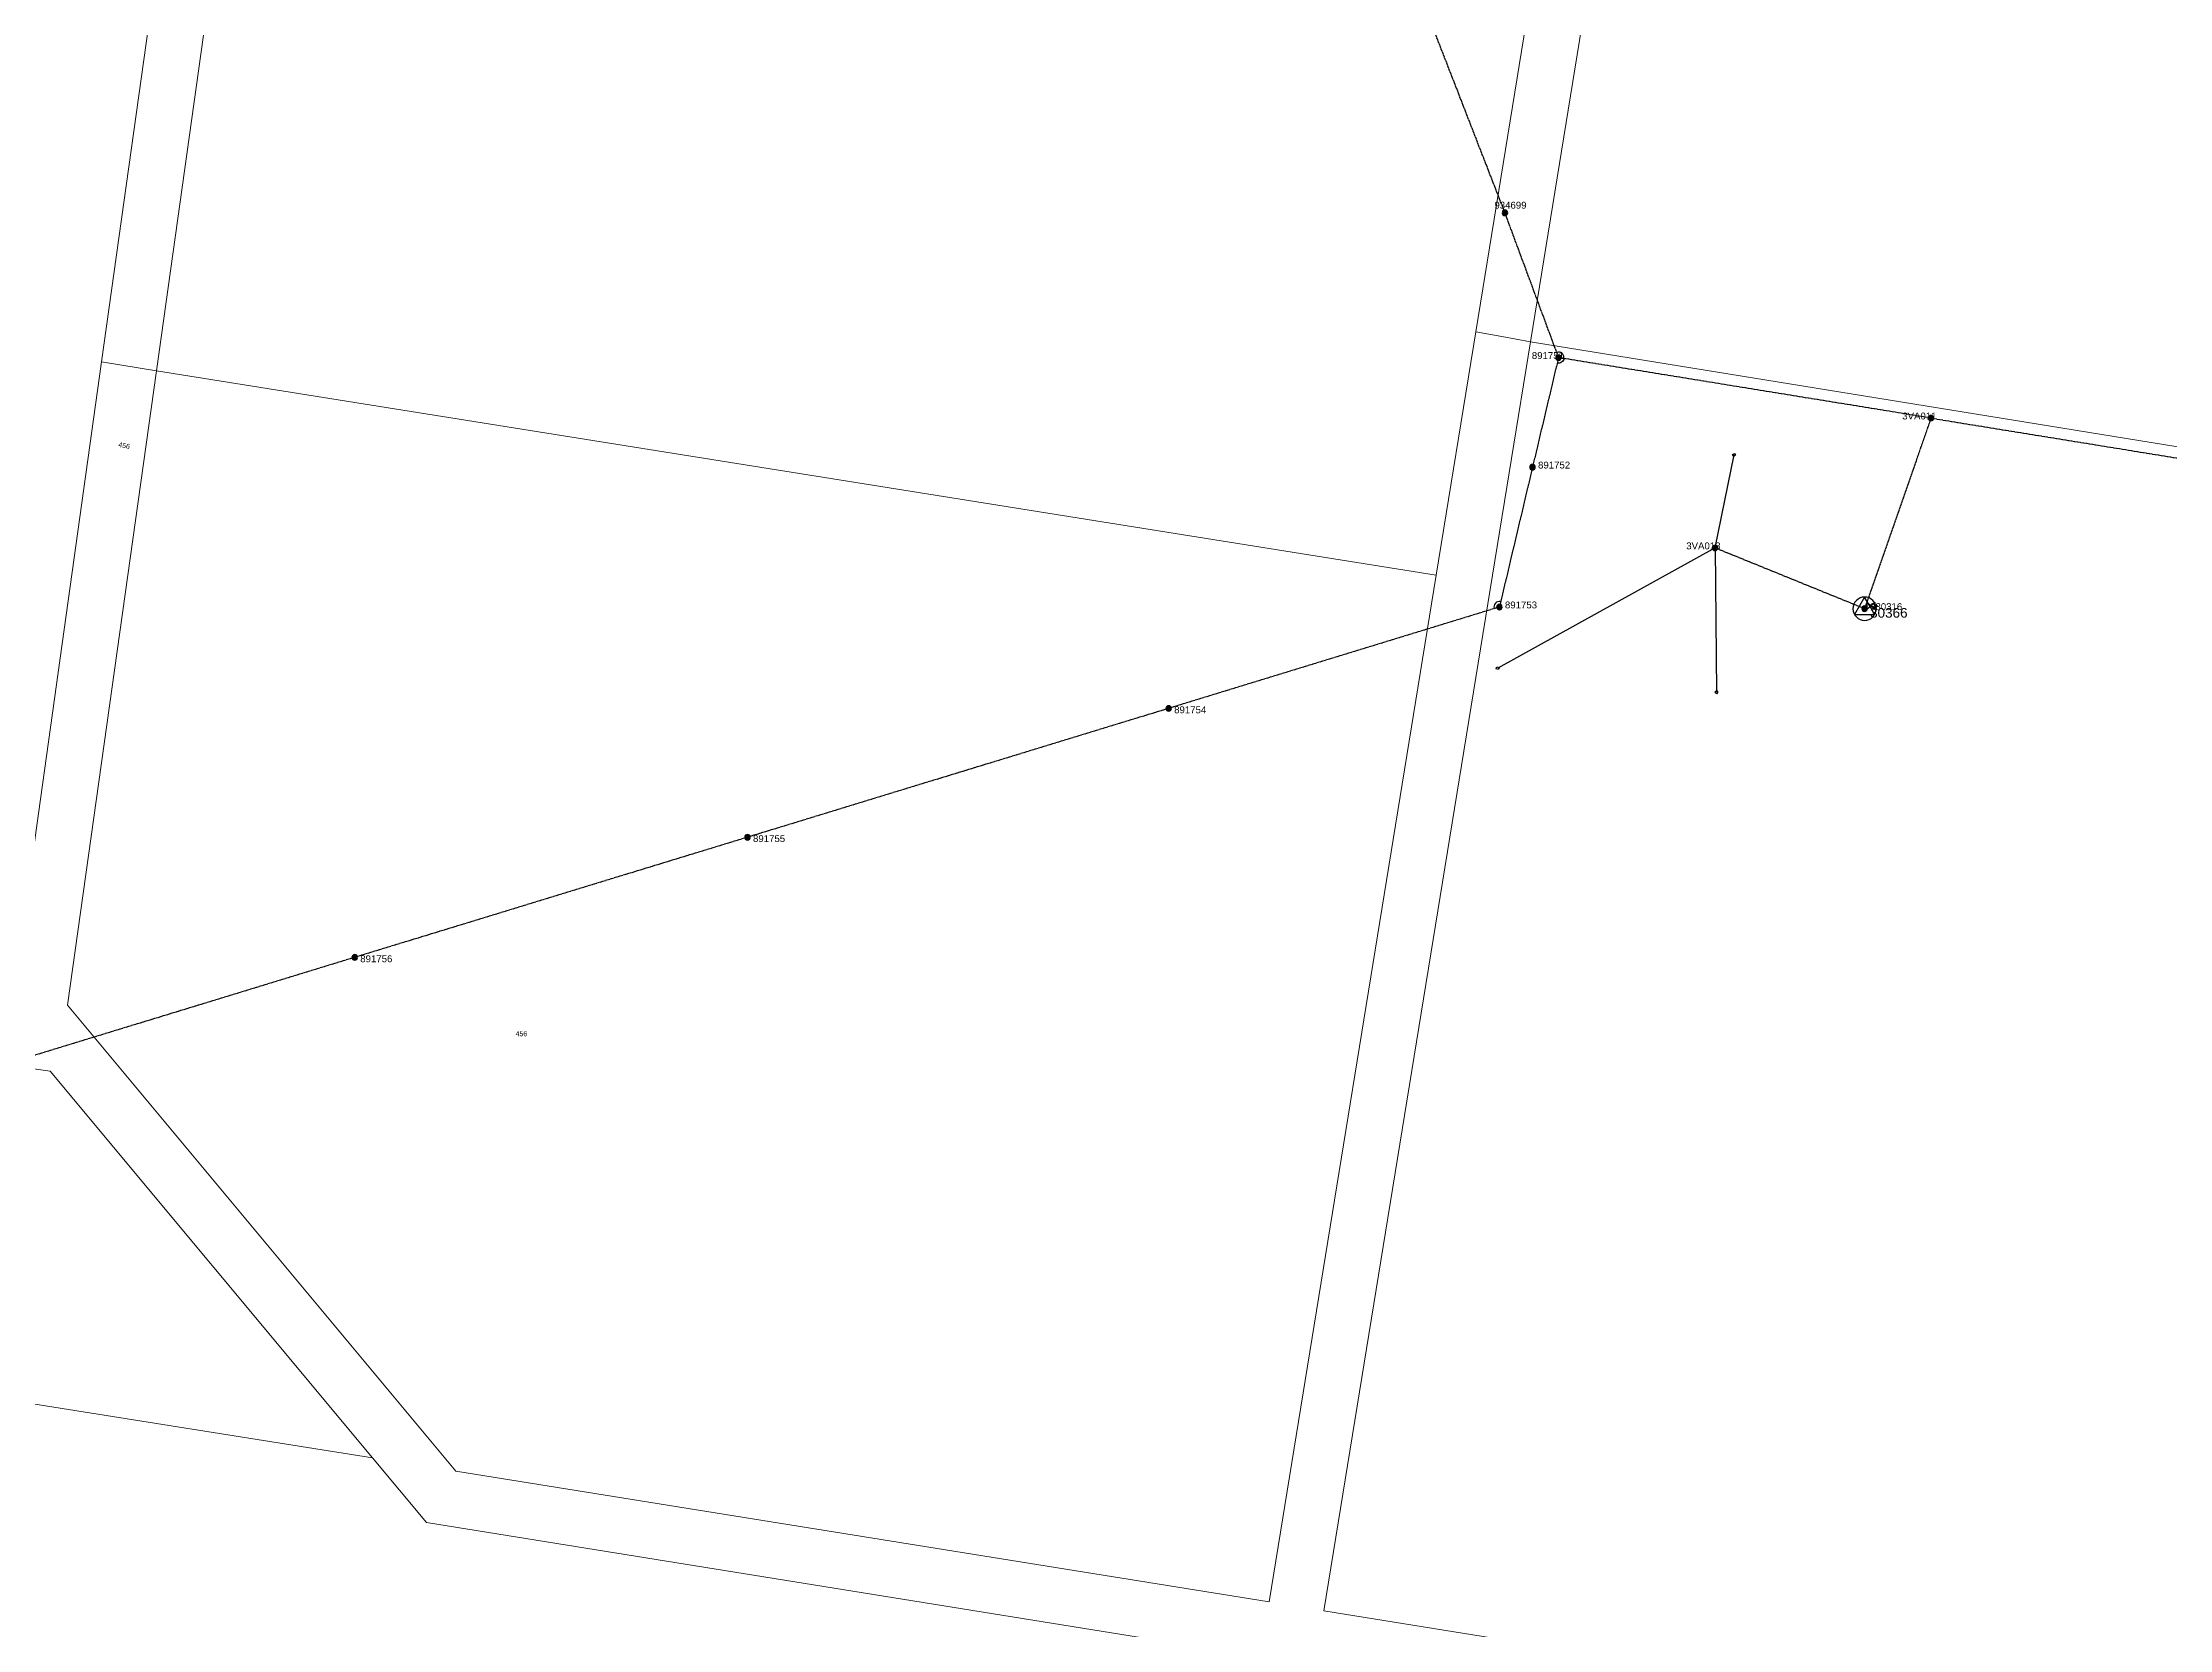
# Model space of a CAD drawing. Header units: metres. Extents: x 231386 to 238683, y 6156973 to 6161532.
# Drawn here: x 233105 to 233876, y 6158077 to 6158652 of the extents above; entities that cross this region are included whole.
import ezdxf
from ezdxf.enums import TextEntityAlignment as Align

# ---------------------------------------------------------------- set-up
doc = ezdxf.new("R2010")
doc.units = ezdxf.units.M
doc.linetypes.add('Cable Exist OH', pattern=[1, 1, 0])
doc.layers.get('0').update_dxf_attribs({"color": 6})
doc.layers.add('Cadastre Land Parcels_SP_EXT', color=8, linetype='Continuous', lineweight=5)
doc.layers.add('Cadastre Roads_SP_EXT', color=8, linetype='Continuous', lineweight=5)
for name, color, linetype in [('Equip_LV_EXT', 7, 'Continuous'), ('Mains_HV_EXT', 7, 'Continuous'), ('Mains_LV_EXT', 7, 'Continuous'), ('Services_SP_EXT', 7, 'Continuous'), ('Sub_SP_TR_HV_LV_EXT', 7, 'Continuous'), ('SupportsOH_SP_TR_HV_LV_SL_EXT', 7, 'Continuous')]:
    doc.layers.add(name, color=color, linetype=linetype)
doc.styles.add('POLE_LABEL', font='arial.ttf')
doc.styles.get("Standard").update_dxf_attribs({"font": 'arial.ttf'})

# ---------------------------------------------------------------- blocks, each defined once
blk = doc.blocks.new('SUB_POLE_EXT')
blk.add_wipeout([(0, 4.22), (0.42, 4.2), (0.83, 4.14), (1.21, 4.05), (1.62, 3.9), (1.99, 3.72), (2.35, 3.51), (2.68, 3.26), (2.99, 2.99), (3.28, 2.66), (3.52, 2.34), (3.76, 1.92), (3.9, 1.62), (4.04, 1.23), (4.18, 0.63), (4.22, 0), (4.18, -0.61), (4.06, -1.15), (3.9, -1.62), (3.58, -2.24), (3.22, -2.73), (2.97, -3.01), (2.68, -3.26), (2.36, -3.5), (2, -3.72), (1.64, -3.89), (1.25, -4.03), (0.82, -4.14), (0.42, -4.2), (0, -4.22), (-0.41, -4.2), (-0.8, -4.15), (-1.21, -4.05), (-1.62, -3.9), (-1.99, -3.73), (-2.35, -3.51), (-2.68, -3.26), (-2.96, -3.02), (-3.23, -2.72), (-3.51, -2.35), (-3.71, -2.01), (-3.91, -1.6), (-4.05, -1.21), (-4.16, -0.76), (-4.22, -0.14), (-4.21, 0.39), (-4.14, 0.83), (-4.03, 1.27), (-3.9, 1.63), (-3.71, 2.02), (-3.5, 2.37), (-3.28, 2.67), (-2.99, 2.99), (-2.68, 3.27), (-2.33, 3.52), (-1.98, 3.73), (-1.63, 3.9), (-1.2, 4.05), (-0.78, 4.15), (-0.4, 4.21)])
blk.add_line((2.16, 0.48), (2.16, 0.48, 0))
blk.add_lwpolyline([(-4.22, 0, 1), (4.22, 0, 1)], format="xyb", close=True)
blk.add_lwpolyline([(2.14, 0.52), (0, 4.22), (-3.66, -2.11), (3.66, -2.11)], close=True)
for tag, height, flags, p in [('STREET_CODE', 0.2, 9, (1.5, 0)), ('ASSET_NUM', 3.5, 8, (2, 2)), ('CONSTRUCTED_VOLTAGE', 0.2, 9, (1.5, -0.2)), ('OPERATING_VOLTAGE', 0.2, 9, (1.5, -0.6)), ('OPERATED_BY', 0.2, 9, (1.5, -0.8)), ('ORIENTATION', 0.2, 9, (1.5, -1.2)), ('OWNED_BY', 0.2, 9, (1.5, -1.4)), ('SECONDARY_VOLTAGE', 0.2, 9, (1.5, -1.6)), ('STATE', 0.2, 9, (1.5, -1.8)), ('SUBSTATION_TYPE', 0.2, 9, (1.5, -2)), ('STREETNAME', 0.2, 9, (1.5, -2.8)), ('SUBURB', 0.2, 9, (1.5, -3)), ('Z', 0.2, 1, (1.5, -3.4)), ('NO_PHASES', 0.2, 9, (1.5, -0.4)), ('MAINTAINED_BY', 0.2, 9, (1.5, -1)), ('USAGE', 0.2, 9, (1.5, -2.2)), ('LEGEND', 0.2, 9, (1.5, -2.4)), ('LOCATION', 0.2, 9, (1.5, -2.6)), ('NOTES', 0.2, 9, (1.5, -3.2))]:
    blk.add_attdef(tag, text='', height=height, dxfattribs=dict(flags=flags)).set_placement(p, align=Align.MIDDLE_LEFT)
blk = doc.blocks.new('LV_OH_LINKS_DISTFUSE_EXT')
for p, q in [((0, 0), (0.96, 0)), ((3.84, 0), (4.8, 0))]:
    blk.add_line(p, q)
blk.add_lwpolyline([(3.84, -1.2), (3.84, 1.2), (0.96, -1.2), (0.96, 1.2)], close=True)
at = {"flags": 9}
for tag, p in [('ACTUAL_STATUS', (0, 0)), ('CONSTRUCTED_VOLTAGE', (0, -0.2)), ('OPERATING_VOLTAGE', (0, -0.6)), ('ORIENTATION', (0, -0.8)), ('OWNED_BY', (0, -1)), ('STATE', (0, -1.2)), ('SWITCH_TYPE', (0, -1.4)), ('NO_PHASES', (0, -0.4)), ('USAGE', (0, -1.6)), ('NOTES', (0, -1.8))]:
    blk.add_attdef(tag, text='', height=0.2, dxfattribs=at).set_placement(p, align=Align.MIDDLE_LEFT)
at = {"flags": 1}
blk.add_attdef('Z', (0, 0), '', height=0.2, dxfattribs=at)
blk = doc.blocks.new('CCP_EXT')
blk.add_wipeout([(0, 0.57), (0.57, 0), (0, -0.57), (-0.57, 0)])
blk.add_lwpolyline([(-0.57, 0), (0, 0.57), (0.57, 0), (0, -0.57), (-0.57, 0)])
at = {"flags": 1}
blk.add_attdef('Z', (0, 0), '', height=0.2, dxfattribs=at)
at = {"flags": 9}
for tag, p in [('CCP_TYPE', (0, 0)), ('CONSTRUCTED_VOLTAGE', (0, -0.2)), ('OPERATING_VOLTAGE', (0, -0.6)), ('ORIENTATION', (0, -0.8)), ('OWNED_BY', (0, -1)), ('STATE', (0, -1.8)), ('NO_PHASES', (0, -0.4)), ('USAGE', (0, -1.2)), ('LEGEND', (0, -1.4)), ('LIFE_SUPPORT', (0, -1.6)), ('NOTES', (0, -2))]:
    blk.add_attdef(tag, text='', height=0.2, dxfattribs=at).set_placement(p, align=Align.MIDDLE_LEFT)
blk = doc.blocks.new('POLE_EXT')
blk.add_hatch(color=256).paths.add_polyline_path([(-1, 0, 1), (1, 0, 1)])
blk.add_lwpolyline([(-1, 0, 1), (1, 0, 1)], format="xyb", close=True)
for tag, height, flags, p in [('pNumber', 2.5, 8, (-17.84, 2.07)), ('OWNED_BY', 0.2, 9, (1.35, -0.4)), ('SPECIAL_USE', 0.2, 9, (1.35, -0.8)), ('STATE', 0.2, 9, (1.35, -1)), ('cLV', 0.2, 9, (1.35, -1.4)), ('hDepth', 0.2, 9, (1.35, -1.6)), ('hDia', 0.2, 9, (1.35, -1.8)), ('cHV', 0.2, 9, (1.35, -2)), ('cLinedev', 0.2, 9, (1.35, -3.4)), ('pExisting', 0.2, 9, (1.35, -3.8)), ('pFooting', 0.2, 9, (1.35, -4.4)), ('pNew', 0.2, 9, (1.35, -4.6)), ('pRelocate', 0.2, 9, (1.35, -5)), ('pRemove', 0.2, 9, (1.35, -5.2)), ('pReplace', 0.2, 9, (1.35, -5.4)), ('pStay', 0.2, 9, (1.35, -5.6)), ('pType', 0.2, 9, (1.35, -5.8)), ('cspan', 0.2, 9, (1.35, -6)), ('STREETNAME', 0.2, 9, (1.35, -6.2)), ('SUBURB', 0.2, 9, (1.35, -6.4)), ('OPERATED_BY', 0.2, 9, (1.36, -7.01)), ('PARENT', 0.2, 9, (1.35, -0.6)), ('USAGE', 0.2, 9, (1.35, -1.2)), ('LBRACKET', 0.2, 9, (1.35, -2.2)), ('LExisting', 0.2, 9, (1.35, -2.4)), ('LANTNUMBER', 0.2, 9, (1.35, -2.6)), ('LOther', 0.2, 9, (1.35, -2.8)), ('LRemove', 0.2, 9, (1.35, -3)), ('LEGEND', 0.2, 9, (1.35, -3.2)), ('LOCATION', 0.2, 9, (1.35, -3.6)), ('PFNUMBER', 0.2, 9, (1.35, -4)), ('NEWPFNUMBER', 0.2, 9, (1.35, -4.2)), ('NOTES', 0.2, 9, (1.35, -6.6)), ('MAINTAINED_BY', 0.2, 9, (1.36, -6.81))]:
    blk.add_attdef(tag, text='', height=height, dxfattribs=dict(flags=flags)).set_placement(p, align=Align.MIDDLE_LEFT)
at = {"style": 'POLE_LABEL'}
for tag, height, flags, p in [('STRUCTURE_PLANT_NUMBER', 0.2, 9, (1.35, 0.03)), ('ASSET_NUM', 2.5, 8, (2, 2)), ('STREET_CODE', 0.2, 9, (1.35, -0.2))]:
    blk.add_attdef(tag, text='', height=height, dxfattribs=dict(at, flags=flags)).set_placement(p, align=Align.MIDDLE_LEFT)
at = {"flags": 1}
blk.add_attdef('Z', (1.35, -7.33), '', height=0.2, dxfattribs=at)

msp = doc.modelspace()

# ---------------------------------------------------------------- linework, layer by layer
at = {"layer": 'Cadastre Land Parcels_SP_EXT', "linetype": 'Continuous'}
for points in [[(233242.45, 6159092.57), (232439.02, 6159208.74), (232348.24, 6158557.1), (232210.82, 6158573.31), (232189.15, 6158425.79), (232842.99, 6158335.73), (233093.19, 6158301.34), (233126.06, 6158536.11), (233143.21, 6158658.56), (233162.28, 6158794.78), (233185.09, 6158957.22), (233223.42, 6158951.34), (233242.45, 6159092.57)], [(233702.27, 6159026.14), (233445.37, 6159063.24), (233401.16, 6158765.17), (233182.26, 6158792.25), (233162.97, 6158654.63), (233145.92, 6158532.93), (233609.98, 6158458.76), (233624.34, 6158547.03), (233702.27, 6159026.14)], [(233609.98, 6158458.76), (233145.92, 6158532.93), (233113.69, 6158302.94), (233254.51, 6158134.02), (233549.38, 6158086.59), (233609.98, 6158458.76)], [(233107.42, 6158278.99), (233090.47, 6158281.39), (232844.23, 6158315.22), (232851.57, 6158198.07), (233224.29, 6158138.81), (233107.42, 6158278.99)], [(233421.96, 6157269.91), (233516.97, 6157878.8), (233524.39, 6157926.42), (233546.29, 6158066.63), (233251.33, 6158114.17), (233243.86, 6158115.39), (233224.29, 6158138.81), (232851.57, 6158198.07), (232855.16, 6158140.77), (232754.59, 6157838.73), (232734.77, 6157779.08), (232726.17, 6157753.07), (232723.97, 6157730.8), (232703.19, 6157517.78), (232783.18, 6157457.26), (232825.04, 6157332.56), (232841.98, 6157329.95), (233417.57, 6157241.14), (233421.96, 6157269.91)]]:
    msp.add_lwpolyline(points, close=True, dxfattribs=at)
msp.add_lwpolyline([(233090.47, 6158281.39), (233107.42, 6158278.99), (233224.29, 6158138.81), (233243.86, 6158115.39), (233251.33, 6158114.17), (233546.29, 6158066.63)], dxfattribs=at)
at = {"layer": 'Cadastre Roads_SP_EXT', "linetype": 'Continuous'}
for points in [[(233262.35, 6159089.7), (233252.65, 6159091.1), (233242.45, 6159092.57), (233223.42, 6158951.34), (233185.09, 6158957.22), (233162.28, 6158794.78), (233143.21, 6158658.56), (233126.06, 6158536.11), (233145.92, 6158532.93), (233162.97, 6158654.63), (233182.26, 6158792.25), (233202.18, 6158934.29), (233240.6, 6158928.4), (233262.35, 6159089.7)], [(233710.25, 6158949.98), (233722.17, 6159023.28), (233711.37, 6159024.83), (233702.27, 6159026.14), (233624.34, 6158547.03), (233633.78, 6158545.28), (233644.13, 6158543.35), (233710.25, 6158949.98)]]:
    msp.add_lwpolyline(points, close=True, dxfattribs=at)
at = {"layer": 'Mains_HV_EXT', "linetype": 'Cable Exist OH'}
for points in [[(233654.3, 6158537.86), (233634.9, 6158590.17), (233585.88, 6158716.23), (233529.98, 6158880.31), (233460.74, 6159083.54), (233386.37, 6159289.1), (233298.5, 6159531.55)], [(233654.29, 6158537.62), (233644.9, 6158498), (233632.89, 6158447.26)], [(233789.38, 6158515.76), (233654.3, 6158537.67)], [(233789.38, 6158515.76), (234135.58, 6158459.63)]]:
    msp.add_lwpolyline(points, dxfattribs=at)
at = {"layer": 'Mains_HV_EXT', "linetype": 'Continuous'}
for points in [[(233656.28, 6158537.56, 0.532129), (233653.76, 6158539.57)], [(233656.28, 6158537.46, -0.462524), (233653.81, 6158535.68)], [(233633.33, 6158449.21, 0.567933), (233630.96, 6158446.72)]]:
    msp.add_lwpolyline(points, format="xyb", dxfattribs=at)

# ---------------------------------------------------------------- block references
at = {"layer": 'Sub_SP_TR_HV_LV_EXT'}
ref = msp.add_blockref('SUB_POLE_EXT', (233765.3, 6158446.65), dxfattribs=at)
ref.add_attrib('ASSET_NUM', '30366', dxfattribs={"layer": '0', "height": 3.5}).set_placement((233767.3, 6158446.9), align=Align.TOP_LEFT)
at = {"layer": 'SupportsOH_SP_TR_HV_LV_SL_EXT'}
ref = msp.add_blockref('POLE_EXT', (233634.9, 6158590.17), dxfattribs=at)
ref.add_attrib('ASSET_NUM', '934699', dxfattribs={"layer": '0', "height": 2.5, "style": 'POLE_LABEL'}).set_placement((233636.9, 6158590.92), align=Align.BOTTOM_CENTER)
ref = msp.add_blockref('POLE_EXT', (233654.3, 6158537.67), dxfattribs=at)
ref.add_attrib('ASSET_NUM', '891751', dxfattribs={"layer": '0', "height": 2.5, "style": 'POLE_LABEL'}).set_placement((233656.3, 6158538.42), align=Align.MIDDLE_RIGHT)
ref = msp.add_blockref('POLE_EXT', (233789.38, 6158515.76), dxfattribs=at)
ref.add_attrib('ASSET_NUM', '3VA011', dxfattribs={"layer": '0', "height": 2.5, "style": 'POLE_LABEL'}).set_placement((233791.38, 6158516.51), align=Align.MIDDLE_RIGHT)
ref = msp.add_blockref('POLE_EXT', (233644.9, 6158497.97), dxfattribs=at)
ref.add_attrib('ASSET_NUM', '891752', dxfattribs={"layer": '0', "height": 2.5, "style": 'POLE_LABEL'}).set_placement((233646.9, 6158498.72), align=Align.MIDDLE_LEFT)
ref = msp.add_blockref('POLE_EXT', (233711.07, 6158468.68), dxfattribs=at)
ref.add_attrib('ASSET_NUM', '3VA013', dxfattribs={"layer": '0', "height": 2.5, "style": 'POLE_LABEL'}).set_placement((233713.07, 6158469.43), align=Align.MIDDLE_RIGHT)
ref = msp.add_blockref('POLE_EXT', (233632.89, 6158447.26), dxfattribs=at)
ref.add_attrib('ASSET_NUM', '891753', dxfattribs={"layer": '0', "height": 2.5, "style": 'POLE_LABEL'}).set_placement((233634.89, 6158448.01), align=Align.MIDDLE_LEFT)
ref = msp.add_blockref('POLE_EXT', (233512.95, 6158410.5), dxfattribs=at)
ref.add_attrib('ASSET_NUM', '891754', dxfattribs={"layer": '0', "height": 2.5, "style": 'POLE_LABEL'}).set_placement((233514.95, 6158411.25), align=Align.TOP_LEFT)
ref = msp.add_blockref('POLE_EXT', (233360.24, 6158363.8), dxfattribs=at)
ref.add_attrib('ASSET_NUM', '891755', dxfattribs={"layer": '0', "height": 2.5, "style": 'POLE_LABEL'}).set_placement((233362.24, 6158364.55), align=Align.TOP_LEFT)
ref = msp.add_blockref('POLE_EXT', (233217.82, 6158320.24), dxfattribs=at)
ref.add_attrib('ASSET_NUM', '891756', dxfattribs={"layer": '0', "height": 2.5, "style": 'POLE_LABEL'}).set_placement((233219.82, 6158320.99), align=Align.TOP_LEFT)

# ---------------------------------------------------------------- texts
at = {"layer": 'Cadastre Land Parcels_SP_EXT'}
msp.add_text('456', height=1.8, rotation=348.33671, dxfattribs=at).set_placement((233132, 6158505.35))
msp.add_text('456', height=1.8, dxfattribs=at).set_placement((233276.16, 6158291.66))

# ---------------------------------------------------------------- next in the draw order: linework, layer by layer
at = {"layer": 'Cadastre Land Parcels_SP_EXT', "linetype": 'Continuous'}
for points in [[(234500, 6158819.88), (234562.95, 6159207.53), (234171.45, 6159271.3), (233773.12, 6159336.31), (233725.37, 6159042.8), (233722.17, 6159023.28), (233710.25, 6158949.98), (233644.13, 6158543.35), (234434.15, 6158415.26), (234500, 6158819.88)], [(234123.69, 6157944.52), (234138.78, 6157990.48), (234150.08, 6158024.78), (234266.28, 6158199.9), (234425.83, 6158328.53), (234564.03, 6158367.6), (234567.33, 6158392.89), (234454.02, 6158411.92), (234434.15, 6158415.26), (233644.13, 6158543.35), (233569.2, 6158083.39), (233999.15, 6158014.09), (234038.2, 6157989.35), (234109.11, 6157944.32), (234121.17, 6157936.67), (234123.69, 6157944.52)]]:
    msp.add_lwpolyline(points, close=True, dxfattribs=at)
msp.add_lwpolyline([(233999.15, 6158014.09), (233569.2, 6158083.39), (233644.13, 6158543.35), (233633.78, 6158545.28), (233624.34, 6158547.03), (233609.98, 6158458.76), (233549.38, 6158086.59), (233254.51, 6158134.02), (233113.69, 6158302.94), (233113.69, 6158302.94), (233145.92, 6158532.93), (233126.06, 6158536.11), (233093.19, 6158301.34)], dxfattribs=at)
at = {"layer": 'Mains_HV_EXT', "linetype": 'Cable Exist OH'}
msp.add_lwpolyline([(233789.38, 6158515.76), (233765.3, 6158446.65)], dxfattribs=at)
at = {"layer": 'Mains_LV_EXT', "linetype": 'Cable Exist OH'}
msp.add_lwpolyline([(233765.3, 6158446.65), (233711.07, 6158468.68)], dxfattribs=at)

# ---------------------------------------------------------------- next in the draw order: block references
at = {"layer": 'Equip_LV_EXT'}
msp.add_blockref('LV_OH_LINKS_DISTFUSE_EXT', (233765.3, 6158447.65), dxfattribs=at)
at = {"layer": 'SupportsOH_SP_TR_HV_LV_SL_EXT'}
ref = msp.add_blockref('POLE_EXT', (233765.3, 6158446.65), dxfattribs=at)
ref.add_attrib('ASSET_NUM', '880316', dxfattribs={"layer": '0', "height": 2.5, "style": 'POLE_LABEL'}).set_placement((233767.3, 6158447.4), align=Align.MIDDLE_LEFT)

# ---------------------------------------------------------------- next in the draw order: block references
at = {"layer": 'Services_SP_EXT'}
for p, rotation in [((233717.99, 6158502.41), 77.30710354632123), ((233632.28, 6158425.11), 207.7374390627784), ((233711.57, 6158416.4), 269.3698190848451)]:
    msp.add_blockref('CCP_EXT', p, dxfattribs=dict(at, rotation=rotation))

# ---------------------------------------------------------------- next in the draw order: linework, layer by layer
at = {"layer": 'Mains_HV_EXT', "linetype": 'Cable Exist OH'}
msp.add_lwpolyline([(233632.89, 6158447.26), (233512.95, 6158410.5), (233360.24, 6158363.8), (233217.82, 6158320.24), (233082.07, 6158278.72), (232942.61, 6158236.06), (232798.34, 6158191.94)], dxfattribs=at)
at = {"layer": 'Services_SP_EXT'}
for points in [[(233711.07, 6158468.68), (233717.99, 6158502.41)], [(233711.07, 6158468.68), (233632.28, 6158425.11)], [(233711.07, 6158468.68), (233711.57, 6158416.4)]]:
    msp.add_lwpolyline(points, dxfattribs=at)

doc.saveas('drawing.dxf')
